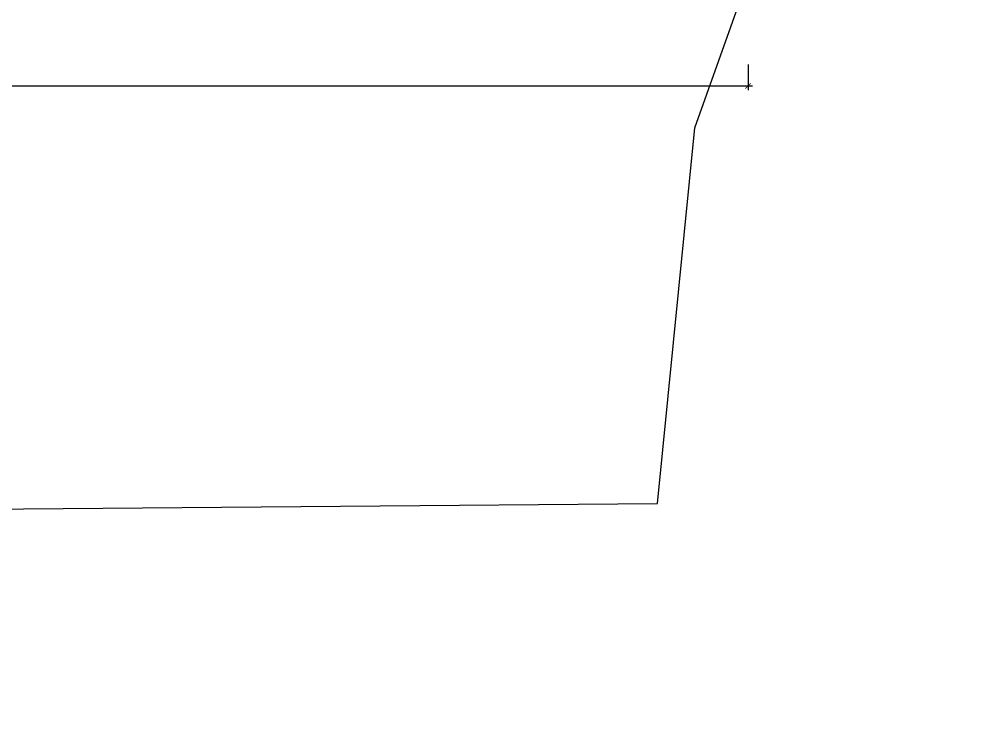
# Model space of a CAD drawing. Header units: metres. Extents: x 60101 to 1133747, y -540 to 107947.
# Drawn here: x 576198 to 587354, y 30254 to 38581 of the extents above; entities that cross this region are included whole.
import ezdxf

# ---------------------------------------------------------------- set-up
doc = ezdxf.new("R2010")
doc.units = ezdxf.units.M
doc.header["$LTSCALE"] = 5
doc.header["$PDMODE"] = 3
doc.header["$PDSIZE"] = 20
doc.layers.add('A-DIM', color=2, linetype='Continuous')
doc.layers.add('A-FURN', color=251, linetype='Continuous', lineweight=5)
doc.styles.add('Arial', font='arial.ttf', dxfattribs={"height": 135})
doc.styles.add('CEN GOTHIC', font='GOTHIC.TTF', dxfattribs={"width": 0.7})
doc.styles.add('century', font='GOTHIC.TTF', dxfattribs={"width": 0.8})
doc.dimstyles.new('1-50', dxfattribs={"dimscale": 50, "dimtxt": 5, "dimasz": 1.25, "dimexe": 1, "dimexo": 1, "dimgap": 0, "dimtad": 0, "dimdec": 0, "dimrnd": 5, "dimzin": 12, "dimdsep": 46, "dimtxsty": 'CEN GOTHIC', "dimblk": 'ARCHTICK', "dimcen": 1, "dimdle": 1, "dimclrd": 6, "dimclre": 6, "dimclrt": 256, "dimadec": 0, "dimazin": 3, "dimtfac": 1, "dimtdec": 0, "dimtmove": 1, "dimatfit": 2, "dimfxl": 5, "dimfxlon": 1, "dimtvp": 0.75, "dimtolj": 1, "dimtzin": 12, "dimlwd": 18, "dimlwe": 18, "dimarcsym": 0})
doc.dimstyles.new('NovaDB_MM', dxfattribs={"dimtxt": 135, "dimasz": 60, "dimexe": 50, "dimexo": 50, "dimgap": 50, "dimtad": 1, "dimdec": 0, "dimzin": 0, "dimdsep": 46, "dimtxsty": 'Arial', "dimblk": 'OBLIQUE', "dimcen": 12, "dimdle": 50, "dimadec": 0, "dimazin": 0, "dimtfac": 1, "dimtdec": 0, "dimtofl": 0, "dimtmove": 0, "dimatfit": 3, "dimldrblk": 'OPEN90', "dimfxl": 50, "dimfxlon": 1, "dimtolj": 1, "dimtzin": 0, "dimarcsym": 0})

# ---------------------------------------------------------------- blocks, each defined once
blk = doc.blocks.new('_ArchTick')
at = {"color": 0, "linetype": 'ByBlock', "const_width": 0.15}
blk.add_lwpolyline([(-0.5, -0.5), (0.5, 0.5)], dxfattribs=at)
blk = doc.blocks.new('*D389')
at = {"layer": 'A-DIM', "color": 6, "lineweight": 18, "transparency": 16777216}
for p, q in [((560865.1996414, 38052.90748921176), (560865.1996414, 37752.90748921176)), ((584697.5941054458, 38052.90748921176), (584697.5941054458, 37752.90748921176))]:
    blk.add_line(p, q, dxfattribs=at)
at = {"layer": 'A-DIM', "lineweight": 18, "transparency": 16777216}
blk.add_line((560815.1996414, 37802.90748921176), (584747.5941054458, 37802.90748921176), dxfattribs=at)
at = {"layer": 'Defpoints', "color": 0, "transparency": 16777216}
for p in [(560865.1996414, 38392.26112166187), (584697.5941054458, 38392.26112166187), (584697.5941054458, 37802.90748921176)]:
    blk.add_point(p, dxfattribs=at)
at = {"layer": 'A-DIM', "lineweight": 18, "transparency": 16777216, "xscale": 62.5, "yscale": 62.5, "zscale": 62.5, "rotation": 180}
blk.add_blockref('_ArchTick', (560865.1996414, 37802.90748921176), dxfattribs=at)
at = {"layer": 'A-DIM', "lineweight": 18, "transparency": 16777216, "xscale": 62.5, "yscale": 62.5, "zscale": 62.5}
blk.add_blockref('_ArchTick', (584697.5941054458, 37802.90748921176), dxfattribs=at)
at = {"layer": 'A-DIM', "transparency": 16777216, "insert": (572781.3968734229, 38196.77220709075), "char_height": 500, "attachment_point": 5, "style": 'century'}
blk.add_mtext('\\A1;23830', dxfattribs=at)
blk = doc.blocks.new('_Oblique')
at = {"color": 0, "linetype": 'ByBlock', "lineweight": -2}
blk.add_line((-0.5, -0.5), (0.5, 0.5), dxfattribs=at)
blk = doc.blocks.new('*D404')
at = {"layer": 'A-DIM', "color": 0, "linetype": 'ByBlock', "lineweight": -2, "ltscale": 50, "transparency": 16777216}
blk.add_line((575656.9292045429, -414.8370276505593), (575656.9292045429, -539.8370276505593), dxfattribs=at)
at = {"layer": 'A-DIM', "color": 0, "lineweight": -2, "ltscale": 50, "transparency": 16777216}
for p, q in [((577639.2032590738, -414.8370276505593), (577639.2032590738, -539.8370276505593)), ((575606.9292045429, -489.8370276505593), (577689.2032590738, -489.8370276505593))]:
    blk.add_line(p, q, dxfattribs=at)
at = {"layer": 'Defpoints', "color": 0, "ltscale": 50, "transparency": 16777216}
for p in [(575656.9292045429, 40539.2169764174), (577639.2032590738, -251.0235286145835), (577639.2032590738, -489.8370276505593)]:
    blk.add_point(p, dxfattribs=at)
at = {"layer": 'A-DIM', "color": 0, "lineweight": -2, "ltscale": 50, "transparency": 16777216, "xscale": 60, "yscale": 60, "zscale": 60, "rotation": 180}
blk.add_blockref('_Oblique', (575656.9292045429, -489.8370276505593), dxfattribs=at)
at = {"layer": 'A-DIM', "color": 0, "lineweight": -2, "ltscale": 50, "transparency": 16777216, "xscale": 60, "yscale": 60, "zscale": 60}
blk.add_blockref('_Oblique', (577639.2032590738, -489.8370276505593), dxfattribs=at)
at = {"layer": 'A-DIM', "color": 0, "ltscale": 50, "transparency": 16777216, "insert": (576648.0662318084, -370.9096743081309), "char_height": 135, "attachment_point": 5, "style": 'Arial', "bg_fill": 3, "box_fill_scale": 1.1, "bg_fill_color": 256, "bg_fill_true_color": 13158600, "bg_fill_transparency": 0}
blk.add_mtext('\\A1;1982', dxfattribs=at)
blk = doc.blocks.new('_Open90')
at = {"color": 0, "linetype": 'ByBlock', "lineweight": -2}
for p, q in [((0, 0), (-1, 0)), ((-0.5, 0.5), (0, 0)), ((0, 0), (-0.5, -0.5))]:
    blk.add_line(p, q, dxfattribs=at)

msp = doc.modelspace()

# ---------------------------------------------------------------- linework, layer by layer
at = {"layer": 'A-FURN', "linetype": 'Continuous', "ltscale": 50}
for points, elevation in [([(583639.8323602909, 32929.26307883998), (584075.4111219579, 37311.03180208942), (587353.7123944396, 46514.55671206256)], -2177.999999999983), ([(558198.8620294863, 32801.71123209735), (568850.6208350295, 32804.18925705692), (583639.8323602909, 32929.26307883998)], -2696.999999999989)]:
    msp.add_lwpolyline(points, dxfattribs=dict(at, elevation=elevation))

# ---------------------------------------------------------------- dimensions: what is measured, and where the dimension line sits
at = {"layer": 'A-DIM', "color": 1}
dim = msp.add_aligned_dim(p1=(560865.1996414, 38392.26112166187), p2=(584697.5941054458, 38392.26112166187), distance=-589.353632450111, dimstyle='1-50', override={"dimtxt": 10, "dimtxsty": 'century', "dimblk": 'ArchTick', "dimclrd": 256, "dimclre": 6}, dxfattribs=at)
dim.commit()
dim.dimension.update_dxf_attribs({"geometry": '*D389', "text_midpoint": (572781.3968734229, 38196.77220709075)})

# ---------------------------------------------------------------- next in the draw order: dimensions: what is measured, and where the dimension line sits
at = {"layer": 'A-DIM', "ltscale": 50}
dim = msp.add_linear_dim(base=(577639.2032590738, -489.8370276505593), p1=(575656.9292045429, 40539.2169764174), p2=(577639.2032590738, -251.0235286145835), dimstyle='NovaDB_MM', override={"dimfxl": 75, "dimtfill": 1, "dimarcsym": 2}, dxfattribs=at)
dim.commit()
dim.dimension.update_dxf_attribs({"geometry": '*D404', "text_midpoint": (576648.0662318084, -370.9096743081309)})

doc.saveas('drawing.dxf')
